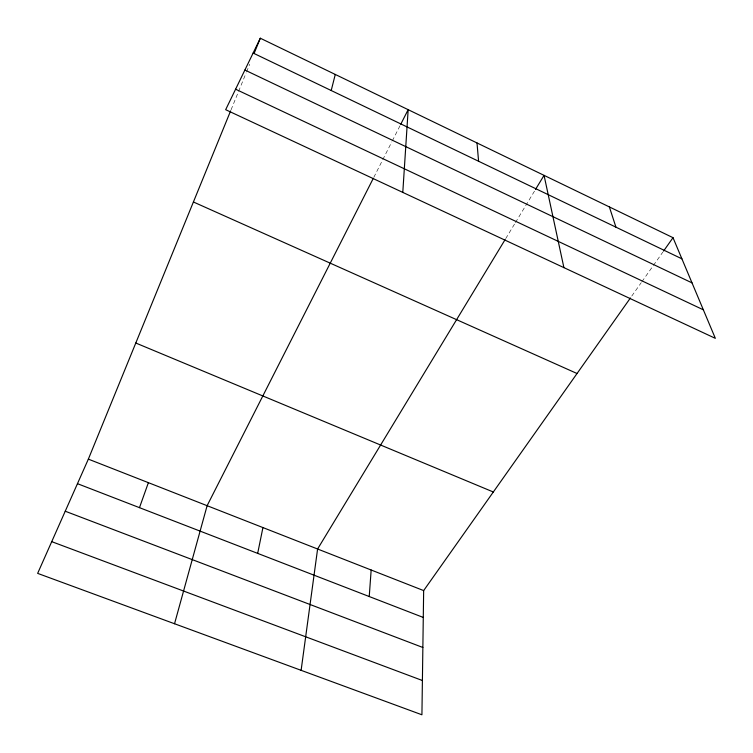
<?xml version="1.0" encoding="UTF-8"?>
<svg xmlns="http://www.w3.org/2000/svg" width="753" height="753" viewBox="0 0 753 753"><rect width="100%" height="100%" fill="white"/><g stroke="black" fill="none" stroke-linecap="round" stroke-linejoin="round"><path stroke-width="0.56" stroke-dasharray="3.77 2.82" d="M231.077 109.778L238.164 92.431M238.607 91.348L246.137 72.919M246.579 71.827L249.685 64.24M373.799 177.369L382.251 160.709M382.778 159.664L391.767 141.959M392.304 140.915L400.229 125.299M505.705 238.616L514.836 223.556M515.447 222.549L534.922 190.415M631.767 296.061L641.236 282.667M641.914 281.707L652.729 266.393M653.406 265.442L662.875 252.039"/><path stroke-width="1.13" d="M630.421 297.972L423.657 590.587L421.925 714.785L37.65 573.372L88.355 459.132L230.634 110.86M402.789 192.401L408.164 109.674L400.756 124.254M369.234 596.536L371.163 570.002M301.115 670.33L317.597 549.003L505.103 239.623M257.677 553.38L262.929 527.571M331.207 90.52L335.273 74.443M174.536 623.748L207.122 505.687L373.262 178.414M139.474 507.654L148.388 482.664M254.109 53.397L260.312 38.215L673.013 237.684L715.35 338.351L225.665 109.693L260.312 38.215M535.524 189.408L544.052 175.355L563.903 267.635M663.553 251.088L673.013 237.684M51.731 541.652L422.405 680.514M65.238 511.221L422.866 647.486M77.465 483.671L423.28 617.441M88.355 459.132L423.657 590.587M135.794 343.02L493.319 491.991M193.408 201.983L577.043 373.516M235.595 89.212L703.349 309.812M244.885 70.038L692.016 282.874M253.121 53.049L681.907 258.825M609.365 206.924L615.945 227.171M477.007 142.948L478.588 161.255"/></g></svg>
